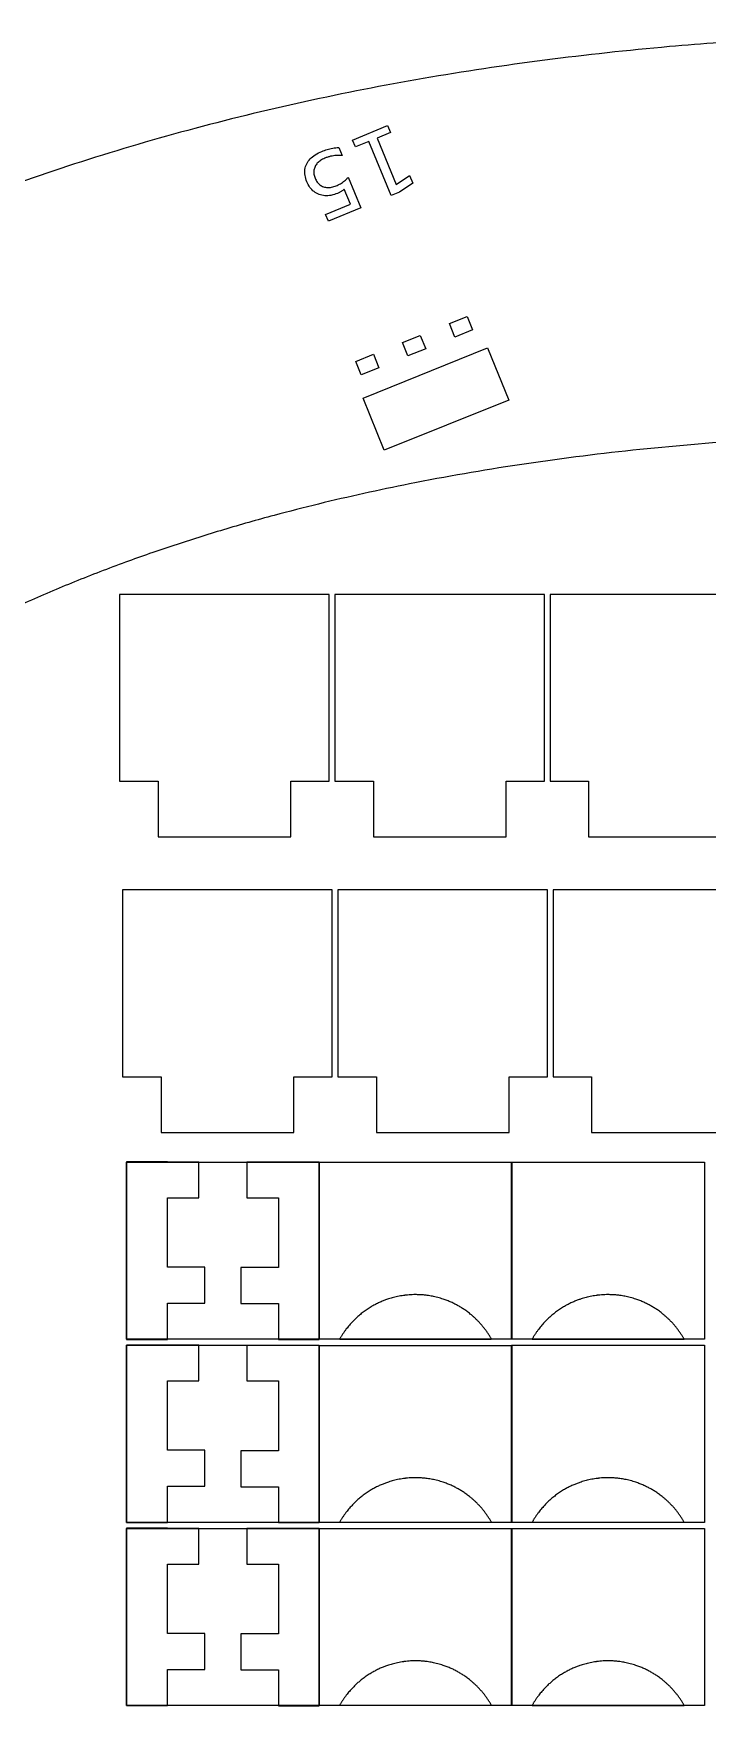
# Model space of a CAD drawing. Extents: x 0 to 200, y 0 to 180.
# Drawn here: x 53 to 86.7, y 96 to 179.9 of the extents above; entities that cross this region are included whole.
import ezdxf

# ---------------------------------------------------------------- set-up
doc = ezdxf.new("R2010")
doc.units = 0
doc.layers.add('Capa_1', color=7, linetype='CONTINUOUS')

msp = doc.modelspace()

# ---------------------------------------------------------------- linework, layer by layer
at = {"layer": 'Capa_1', "color": 7}
for p, q in [((68.907894, 174.525062), (70.66575, 175.2495)), ((70.66575, 175.2495), (70.808953, 174.902016)), ((69.051097, 174.177578), (68.907894, 174.525062)), ((69.725624, 174.45556), (69.051097, 174.177578)), ((70.84008, 171.751323), (69.725624, 174.45556)), ((70.808953, 174.902016), (70.134427, 174.624034)), ((70.134427, 174.624034), (71.093887, 172.295895)), ((70.808953, 174.902016), (70.808953, 174.902016)), ((68.22606, 174.160369), (68.397062, 173.745431)), ((71.093887, 172.295895), (71.767041, 172.745478)), ((71.767041, 172.745478), (71.922037, 172.369378)), ((68.804115, 171.318769), (68.495807, 172.066881)), ((68.693685, 172.660134), (69.325464, 171.127119)), ((71.252972, 171.921482), (70.84008, 171.751323)), ((71.922037, 172.369378), (71.252972, 171.921482)), ((67.561351, 170.806607), (68.804115, 171.318769)), ((69.32546, 171.127126), (67.704553, 170.459126)), ((69.325464, 171.127119), (69.32546, 171.127126)), ((67.704553, 170.459126), (67.561351, 170.806607)), ((73.75216, 165.335022), (74.637234, 165.692141)), ((74.02376, 164.661898), (73.75216, 165.335022)), ((74.637234, 165.692141), (74.908833, 165.019017)), ((71.411865, 164.390736), (72.296942, 164.747856)), ((71.683465, 163.717612), (71.411865, 164.390736)), ((72.296942, 164.747856), (72.568541, 164.074731)), ((74.908833, 165.019017), (74.02376, 164.661898)), ((69.071573, 163.446451), (69.956647, 163.803569)), ((69.44381, 161.604453), (75.669119, 164.116305)), ((69.956647, 163.803569), (70.228246, 163.130445)), ((72.568541, 164.074731), (71.683465, 163.717612)), ((75.669119, 164.116305), (76.721678, 161.50767)), ((69.343172, 162.773326), (69.071573, 163.446451)), ((70.228246, 163.130445), (69.343172, 162.773326)), ((70.496369, 158.995818), (69.44381, 161.604453)), ((76.721678, 161.50767), (70.496369, 158.995818)), ((57.257363, 151.780083), (57.257363, 142.425407)), ((67.740931, 151.780083), (57.257363, 151.780083)), ((57.257363, 151.780083), (57.257363, 151.780083)), ((67.740931, 142.425407), (67.740931, 151.780083)), ((68.027522, 151.780083), (68.027522, 142.425407)), ((78.511087, 151.780083), (68.027522, 151.780083)), ((68.027522, 151.780083), (68.027522, 151.780083)), ((78.511087, 142.425407), (78.511087, 151.780083)), ((78.79768, 151.780083), (78.79768, 142.425407)), ((89.281248, 151.780083), (78.79768, 151.780083)), ((78.79768, 151.780083), (78.79768, 151.780083)), ((57.257363, 142.425407), (59.181108, 142.425407)), ((59.181108, 142.425407), (59.181108, 139.643424)), ((65.817188, 139.643424), (65.817188, 142.425407)), ((65.817188, 142.425407), (67.740931, 142.425407)), ((68.027522, 142.425407), (69.951264, 142.425407)), ((69.951264, 142.425407), (69.951264, 139.643424)), ((76.587344, 139.643424), (76.587344, 142.425407)), ((76.587344, 142.425407), (78.511087, 142.425407)), ((78.79768, 142.425407), (80.721426, 142.425407)), ((80.721426, 142.425407), (80.721426, 139.643424)), ((59.181108, 139.643424), (65.817188, 139.643424)), ((69.951264, 139.643424), (76.587344, 139.643424)), ((80.721426, 139.643424), (87.357506, 139.643424)), ((57.40692, 136.991958), (57.40692, 127.637281)), ((67.890488, 136.991958), (57.40692, 136.991958)), ((57.40692, 136.991958), (57.40692, 136.991958)), ((67.890488, 127.637281), (67.890488, 136.991958)), ((68.177079, 136.991958), (68.177079, 127.637281)), ((78.660644, 136.991958), (68.177079, 136.991958)), ((68.177079, 136.991958), (68.177079, 136.991958)), ((78.660644, 127.637281), (78.660644, 136.991958)), ((78.947238, 136.991958), (78.947238, 127.637281)), ((89.430806, 136.991958), (78.947238, 136.991958)), ((78.947238, 136.991958), (78.947238, 136.991958)), ((57.40692, 127.637281), (59.330665, 127.637281)), ((59.330665, 127.637281), (59.330665, 124.855298)), ((65.966746, 124.855298), (65.966746, 127.637281)), ((65.966746, 127.637281), (67.890488, 127.637281)), ((68.177079, 127.637281), (70.100821, 127.637281)), ((70.100821, 127.637281), (70.100821, 124.855298)), ((76.736902, 124.855298), (76.736902, 127.637281)), ((76.736902, 127.637281), (78.660644, 127.637281)), ((78.947238, 127.637281), (80.870983, 127.637281)), ((80.870983, 127.637281), (80.870983, 124.855298)), ((59.330665, 124.855298), (65.966746, 124.855298)), ((70.100821, 124.855298), (76.736902, 124.855298)), ((80.870983, 124.855298), (87.507063, 124.855298)), ((57.609337, 123.361363), (67.243086, 123.361363)), ((57.609337, 114.495298), (57.609337, 123.361363)), ((57.609981, 123.361095), (57.609416, 123.361095)), ((57.609416, 123.361095), (57.609416, 121.579014)), ((59.646722, 123.370473), (57.609981, 123.370473)), ((57.609981, 123.370473), (57.609981, 123.370464)), ((57.609981, 123.370464), (57.609981, 123.361095)), ((59.646722, 123.361103), (59.646722, 123.370473)), ((61.227054, 123.361103), (59.646722, 123.361103)), ((61.227054, 121.579022), (61.227054, 123.361103)), ((63.625392, 123.356683), (63.625392, 121.574605)), ((63.62542, 123.356683), (63.625392, 123.356683)), ((65.202447, 123.356683), (63.62542, 123.356683)), ((67.243044, 123.356683), (65.202447, 123.356683)), ((67.243044, 121.574605), (67.243044, 123.356683)), ((67.243086, 123.361363), (67.243086, 114.495298)), ((67.243086, 123.356926), (76.876835, 123.356926)), ((67.243086, 114.495301), (67.243086, 123.356926)), ((76.863246, 123.362017), (86.524175, 123.362017)), ((76.863246, 114.495295), (76.863246, 123.362017)), ((76.876835, 123.356926), (76.876835, 114.495301)), ((86.524175, 123.362017), (86.524175, 114.495295)), ((57.609416, 121.579014), (57.609981, 121.579014)), ((57.609981, 121.579014), (57.609981, 114.490387)), ((59.646722, 121.556416), (59.646722, 121.579022)), ((59.646722, 121.579022), (61.227054, 121.579022)), ((63.625392, 121.574605), (65.201318, 121.574605)), ((65.201318, 121.574605), (65.201318, 121.533263)), ((67.241915, 114.48708), (67.243044, 121.574605)), ((59.646722, 118.105806), (59.646722, 121.556416)), ((65.201318, 121.533263), (65.201318, 118.083759)), ((61.528018, 118.105806), (59.646722, 118.105806)), ((61.528018, 116.304986), (61.528018, 118.105806)), ((65.201318, 118.083759), (63.325531, 118.083759)), ((63.325531, 118.083759), (63.325531, 116.283489)), ((59.646722, 114.490387), (59.646722, 116.304986)), ((59.646722, 116.304986), (61.528018, 116.304986)), ((63.325531, 116.283489), (65.201318, 116.283489)), ((65.201318, 116.283489), (65.201318, 114.48708)), ((67.243086, 114.495298), (57.609337, 114.495298)), ((57.609337, 114.195747), (67.243086, 114.195747)), ((57.609337, 105.329683), (57.609337, 114.195747)), ((57.609981, 114.195479), (57.609416, 114.195479)), ((57.609416, 114.195479), (57.609416, 112.413398)), ((57.609981, 114.490387), (59.646722, 114.490387)), ((59.646722, 114.204857), (57.609981, 114.204857)), ((57.609981, 114.204857), (57.609981, 114.204849)), ((57.609981, 114.204849), (57.609981, 114.195479)), ((59.646722, 114.195488), (59.646722, 114.204857)), ((61.227054, 114.195488), (59.646722, 114.195488)), ((61.227054, 112.413407), (61.227054, 114.195488)), ((63.625392, 114.191068), (63.625392, 112.40899)), ((63.62542, 114.191068), (63.625392, 114.191068)), ((65.202447, 114.191068), (63.62542, 114.191068)), ((65.201318, 114.48708), (67.241915, 114.48708)), ((67.243044, 114.191068), (65.202447, 114.191068)), ((67.243044, 112.40899), (67.243044, 114.191068)), ((76.876835, 114.495301), (67.243086, 114.495301)), ((67.243086, 114.195747), (67.243086, 105.329683)), ((67.243086, 114.191311), (76.876835, 114.191311)), ((67.243086, 105.329685), (67.243086, 114.191311)), ((86.524175, 114.495295), (76.863246, 114.495295)), ((76.863246, 114.196402), (86.524175, 114.196402)), ((76.863246, 105.32968), (76.863246, 114.196402)), ((76.876835, 114.191311), (76.876835, 105.329685)), ((86.524175, 114.196402), (86.524175, 105.32968)), ((57.609416, 112.413398), (57.609981, 112.413398)), ((57.609981, 112.413398), (57.609981, 105.324772)), ((59.646722, 112.390801), (59.646722, 112.413407)), ((59.646722, 112.413407), (61.227054, 112.413407)), ((59.646722, 108.940191), (59.646722, 112.390801)), ((63.625392, 112.40899), (65.201318, 112.40899)), ((65.201318, 112.40899), (65.201318, 112.367647)), ((65.201318, 112.367647), (65.201318, 108.918144)), ((67.241915, 105.321464), (67.243044, 112.40899)), ((61.528018, 108.940191), (59.646722, 108.940191)), ((61.528018, 107.139371), (61.528018, 108.940191)), ((65.201318, 108.918144), (63.325531, 108.918144)), ((63.325531, 108.918144), (63.325531, 107.117874)), ((59.646722, 105.324772), (59.646722, 107.139371)), ((59.646722, 107.139371), (61.528018, 107.139371)), ((63.325531, 107.117874), (65.201318, 107.117874)), ((65.201318, 107.117874), (65.201318, 105.321464)), ((67.243086, 105.329683), (57.609337, 105.329683)), ((57.609337, 105.030132), (67.243086, 105.030132)), ((57.609337, 96.164067), (57.609337, 105.030132)), ((57.609981, 105.029864), (57.609416, 105.029864)), ((57.609416, 105.029864), (57.609416, 103.247783)), ((57.609981, 105.324772), (59.646722, 105.324772)), ((59.646722, 105.039242), (57.609981, 105.039242)), ((57.609981, 105.039242), (57.609981, 105.039234)), ((57.609981, 105.039234), (57.609981, 105.029864)), ((59.646722, 105.029872), (59.646722, 105.039242)), ((61.227054, 105.029872), (59.646722, 105.029872)), ((61.227054, 103.247791), (61.227054, 105.029872)), ((63.625392, 105.025453), (63.625392, 103.243375)), ((63.62542, 105.025453), (63.625392, 105.025453)), ((65.202447, 105.025453), (63.62542, 105.025453)), ((65.201318, 105.321464), (67.241915, 105.321464)), ((67.243044, 105.025453), (65.202447, 105.025453)), ((67.243044, 103.243375), (67.243044, 105.025453)), ((76.876835, 105.329685), (67.243086, 105.329685)), ((67.243086, 105.030132), (67.243086, 96.164067)), ((67.243086, 105.025695), (76.876835, 105.025695)), ((67.243086, 96.16407), (67.243086, 105.025695)), ((86.524175, 105.32968), (76.863246, 105.32968)), ((76.863246, 105.030787), (86.524175, 105.030787)), ((76.863246, 96.164064), (76.863246, 105.030787)), ((76.876835, 105.025695), (76.876835, 96.16407)), ((86.524175, 105.030787), (86.524175, 96.164064)), ((57.609416, 103.247783), (57.609981, 103.247783)), ((57.609981, 103.247783), (57.609981, 96.159157)), ((59.646722, 103.225185), (59.646722, 103.247791)), ((59.646722, 103.247791), (61.227054, 103.247791)), ((59.646722, 99.774576), (59.646722, 103.225185)), ((63.625392, 103.243375), (65.201318, 103.243375)), ((65.201318, 103.243375), (65.201318, 103.202032)), ((65.201318, 103.202032), (65.201318, 99.752528)), ((67.241915, 96.155849), (67.243044, 103.243375)), ((61.528018, 99.774576), (59.646722, 99.774576)), ((61.528018, 97.973755), (61.528018, 99.774576)), ((65.201318, 99.752528), (63.325531, 99.752528)), ((63.325531, 99.752528), (63.325531, 97.952258)), ((59.646722, 96.159157), (59.646722, 97.973755)), ((59.646722, 97.973755), (61.528018, 97.973755)), ((63.325531, 97.952258), (65.201318, 97.952258)), ((65.201318, 97.952258), (65.201318, 96.155849)), ((67.243086, 96.164067), (57.609337, 96.164067)), ((57.609981, 96.159157), (59.646722, 96.159157)), ((65.201318, 96.155849), (67.241915, 96.155849)), ((76.876835, 96.16407), (67.243086, 96.16407)), ((86.524175, 96.164064), (76.863246, 96.164064))]:
    msp.add_line(p, q, dxfattribs=at)
at = {"layer": 'Capa_1', "color": 5}
for p, q in [((72.062394, 116.730712), (72.062394, 116.730679)), ((81.696146, 116.730704), (81.696146, 116.730684)), ((68.267372, 114.506624), (75.852371, 114.506624)), ((77.89474, 114.502873), (85.492492, 114.502873)), ((72.062394, 107.565097), (72.062394, 107.565063)), ((81.696146, 107.565089), (81.696146, 107.565069)), ((68.267372, 105.341008), (75.852371, 105.341008)), ((77.89474, 105.337257), (85.492492, 105.337257)), ((72.062394, 98.399482), (72.062394, 98.399448)), ((81.696146, 98.399473), (81.696146, 98.399453)), ((68.267372, 96.175393), (75.852371, 96.175393)), ((77.89474, 96.171642), (85.492492, 96.171642))]:
    msp.add_line(p, q, dxfattribs=at)
at = {"layer": 'Capa_1', "color": 7}
for points, knots in [([(199.858894, 99.999994), (199.818106, 97.807285), (199.737066, 93.450704), (199.08328, 86.982093), (198.08228, 80.810131), (196.746523, 74.938712), (195.131528, 69.366537), (193.273036, 64.12126), (191.218012, 59.19784), (189.007933, 54.587105), (186.396895, 49.787523), (183.332252, 44.841947), (179.76296, 39.805195), (176.090892, 35.245532), (172.377873, 31.135397), (168.67602, 27.443095), (165.175137, 24.296902), (161.941368, 21.639762), (159.025692, 19.417241), (155.634094, 17.022934), (151.728412, 14.515105), (147.271502, 11.966387), (143.018534, 9.817376), (139.00857, 8.017957), (135.271406, 6.519572), (130.846509, 4.951135), (125.694421, 3.414356), (119.783329, 2.037035), (114.278132, 1.105727), (109.218232, 0.52596), (104.628077, 0.211201), (99.936572, 0.104436), (95.182741, 0.217057), (90.406864, 0.55806), (85.801801, 1.107607), (81.369057, 1.843496), (77.108257, 2.744768), (72.411498, 3.955095), (67.310989, 5.553346), (61.853772, 7.624374), (56.716769, 9.926747), (51.894764, 12.418235), (47.378752, 15.060998), (42.339493, 18.375156), (36.880509, 22.490513), (31.146969, 27.540312), (26.172728, 32.641661), (21.88998, 37.68046), (18.223681, 42.567147), (14.798712, 47.764752), (11.646477, 53.273259), (8.801316, 59.089761), (6.479286, 64.744781), (4.616533, 70.186706), (3.148856, 75.37763), (1.890047, 80.981389), (0.908549, 87.009327), (0.281024, 93.464517), (0.072163, 99.955018), (0.273419, 106.343643), (0.887814, 112.498625), (1.860208, 118.132677), (3.121565, 123.271016), (4.606636, 127.946801), (6.193044, 131.966892), (7.779292, 135.383097), (9.284041, 138.25224), (11.245373, 141.588873), (13.769801, 145.321353), (16.974171, 149.347107), (20.191109, 152.812162), (23.333103, 155.783884), (26.334806, 158.327232), (29.321996, 160.597875), (32.265033, 162.623348), (35.14014, 164.429428), (38.311147, 166.246414), (41.79577, 168.048245), (45.60861, 169.80708), (50.00365, 171.608999), (55.019759, 173.386999), (60.686916, 175.068287), (66.509983, 176.487755), (72.473419, 177.652328), (78.562457, 178.56856), (84.344623, 179.195626), (89.788835, 179.59305), (94.87089, 179.811208), (100.76832, 179.893419), (107.410575, 179.75942), (114.716224, 179.299799), (121.385038, 178.578421), (127.424458, 177.66243), (132.851151, 176.617602), (138.109896, 175.375843), (143.193119, 173.939694), (148.093846, 172.311956), (152.649984, 170.553145), (156.869672, 168.690335), (160.76528, 166.750238), (164.828873, 164.474587), (169.014113, 161.80713), (173.258779, 158.684712), (176.963827, 155.537103), (180.174266, 152.426891), (182.943039, 149.406961), (185.348763, 146.440794), (187.428082, 143.56584), (189.219177, 140.812414), (190.934934, 137.863829), (192.557237, 134.708121), (194.066009, 131.334614), (195.5994, 127.341864), (197.057914, 122.665316), (198.320429, 117.24986), (199.113873, 112.284997), (199.570544, 107.837456), (199.814358, 103.954699), (199.843921, 101.329573), (199.858894, 99.999994)], [0, 0, 0, 0, 6.576941, 13.067387, 19.484114, 25.324543, 31.12045, 36.878995, 42.009255, 47.118787, 52.211288, 58.393924, 64.561674, 70.719447, 75.94594, 81.171182, 86.397807, 90.059866, 93.724854, 97.393756, 102.51205, 107.642945, 112.789733, 116.80062, 120.825154, 124.865362, 130.881022, 136.943825, 143.062643, 147.620168, 152.217916, 156.860552, 161.693496, 166.477989, 171.219274, 175.601421, 179.95395, 184.280235, 190.147711, 195.979261, 201.781267, 207.025983, 212.254833, 217.47124, 225.11269, 232.743023, 240.370619, 246.46658, 252.570345, 258.686511, 265.128863, 271.596963, 278.098207, 283.454851, 288.844621, 294.273333, 300.676755, 307.153635, 313.71667, 320.144974, 326.315285, 332.258405, 337.281438, 342.176674, 346.965191, 350.235952, 353.472199, 356.680591, 361.843139, 366.975505, 372.101901, 376.013694, 379.943471, 383.899086, 387.265152, 390.658384, 394.082097, 398.226397, 402.422829, 406.674891, 412.47262, 418.380416, 424.401302, 430.446441, 436.602626, 442.868571, 447.889766, 452.976347, 458.126473, 465.581663, 472.901146, 480.079918, 485.69733, 491.222201, 496.6544, 501.902491, 507.063663, 512.140793, 516.547972, 520.896769, 525.191751, 530.514805, 535.774943, 540.987907, 545.086544, 549.177426, 553.271799, 556.536502, 559.817587, 563.121851, 566.766694, 570.457148, 574.202959, 579.592184, 585.138934, 590.871176, 594.662499, 598.548856, 602.53731, 602.53731, 602.53731, 602.53731]), ([(68.495807, 172.066881), (68.478542, 172.052236), (68.444283, 172.023174), (68.390371, 171.983418), (68.33471, 171.947654), (68.278761, 171.913424), (68.220908, 171.883225), (68.076234, 171.819207), (67.845719, 171.747509), (67.527281, 171.724954), (67.233238, 171.78989), (66.973945, 171.933294), (66.76373, 172.155971), (66.614844, 172.437525), (66.521783, 172.743591), (66.515073, 173.05439), (66.603786, 173.341881), (66.781985, 173.595528), (67.043654, 173.80744), (67.295463, 173.933676), (67.499664, 174.011155), (67.635216, 174.054131), (67.775291, 174.090634), (67.920482, 174.120207), (68.071041, 174.144215), (68.173799, 174.154923), (68.22606, 174.160369)], [0, 0, 0, 0, 0.067905, 0.134751, 0.200754, 0.266345, 0.331462, 0.396343, 0.740908, 1.049703, 1.343411, 1.631712, 1.925522, 2.248574, 2.579549, 2.877186, 3.167048, 3.466769, 3.793537, 4.167118, 4.306699, 4.448681, 4.593477, 4.740753, 4.893041, 5.050648, 5.050648, 5.050648, 5.050648]), ([(68.397062, 173.745431), (68.347373, 173.749644), (68.248749, 173.758005), (68.100916, 173.754921), (67.954701, 173.740059), (67.809217, 173.712071), (67.663762, 173.670976), (67.493311, 173.608746), (67.311755, 173.517136), (67.143798, 173.375529), (67.02907, 173.205195), (66.9689, 173.014065), (66.971239, 172.808637), (67.031753, 172.606494), (67.131233, 172.420411), (67.274312, 172.272982), (67.45167, 172.179753), (67.653113, 172.139674), (67.872004, 172.157676), (68.054262, 172.216347), (68.199204, 172.282626), (68.304785, 172.340589), (68.406996, 172.406501), (68.505673, 172.481814), (68.602106, 172.566047), (68.662747, 172.628348), (68.693685, 172.660134)], [0, 0, 0, 0, 0.149515, 0.296763, 0.442804, 0.58998, 0.740619, 0.895733, 1.134075, 1.346839, 1.547412, 1.74213, 1.938781, 2.154171, 2.369559, 2.56621, 2.760927, 2.9615, 3.174264, 3.412606, 3.532071, 3.652189, 3.773601, 3.896581, 4.024289, 4.157315, 4.157315, 4.157315, 4.157315]), ([(99.999824, 159.858779), (98.733184, 159.851286), (96.21458, 159.836385), (92.461031, 159.712519), (88.03186, 159.472294), (82.961645, 159.038493), (77.295738, 158.31804), (72.816281, 157.542585), (69.475418, 156.842219), (67.216808, 156.317092), (64.877212, 155.716999), (62.463272, 155.032037), (59.982801, 154.250967), (57.497783, 153.386055), (55.014039, 152.430318), (52.538221, 151.376138), (49.78829, 150.083461), (46.800262, 148.503547), (43.624168, 146.575651), (40.675989, 144.522464), (37.952725, 142.353844), (35.448483, 140.078972), (32.32785, 136.835035), (28.832564, 132.344828), (25.394457, 126.295267), (22.916867, 119.973972), (21.282015, 113.493365), (20.312281, 106.910862), (20.199225, 102.353181), (20.140857, 100.000171)], [0, 0, 0, 0, 3.799847, 7.555666, 11.265397, 17.106088, 22.817489, 28.395051, 30.738671, 33.057309, 35.351003, 37.98405, 40.584022, 43.151517, 45.876537, 48.566289, 51.222439, 54.990414, 58.700491, 62.361916, 65.760827, 69.137398, 72.503765, 79.25627, 86.145638, 93.308676, 99.552921, 106.16398, 113.219853, 113.219853, 113.219853, 113.219853]), ([(20.140857, 100.000171), (20.16004, 98.721548), (20.198253, 96.17449), (20.484814, 92.376876), (21.001, 88.074622), (21.861151, 83.292733), (23.168464, 78.075025), (24.557138, 73.783191), (25.857356, 70.371247), (26.947406, 67.787981), (28.272324, 64.932333), (29.872881, 61.827583), (31.793039, 58.504926), (34.104198, 54.914427), (36.868944, 51.105695), (40.151931, 47.145939), (43.187843, 43.924844), (45.867822, 41.365893), (48.109586, 39.392971), (50.789093, 37.220251), (53.940491, 34.880675), (57.658081, 32.520555), (60.31866, 30.768291), (62.106847, 30.00113), (62.751536, 29.952297), (63.430684, 29.968507), (64.695352, 29.966374), (67.396749, 29.969103), (69.818248, 29.9606), (71.444167, 29.954891)], [0, 0, 0, 0, 3.835581, 7.640595, 11.418622, 16.831505, 22.203987, 27.544021, 30.353072, 33.155993, 35.953674, 39.795397, 43.630854, 47.461994, 52.600912, 57.739805, 62.883067, 65.869739, 68.853715, 71.839032, 76.21765, 80.61771, 85.048415, 85.766318, 86.402744, 86.965842, 87.807925, 90.19451, 95.071954, 95.071954, 95.071954, 95.071954])]:
    msp.add_open_spline(points, degree=3, knots=knots, dxfattribs=at)
at = {"layer": 'Capa_1', "color": 5}
for points, knots in [([(72.062394, 116.730679), (72.007727, 116.730103), (71.898826, 116.728958), (71.736316, 116.719632), (71.616228, 116.70862), (71.537916, 116.6995), (71.50073, 116.694799), (71.426026, 116.684809), (71.314356, 116.667488), (71.16664, 116.6392), (71.027172, 116.607491), (70.895837, 116.573106), (70.772452, 116.536795), (70.661906, 116.50067), (70.56381, 116.465924), (70.477811, 116.433433), (70.356679, 116.384611), (70.202097, 116.315932), (70.016683, 116.222767), (69.826895, 116.1157), (69.634044, 115.993332), (69.439626, 115.854397), (69.26458, 115.714272), (69.107537, 115.57544), (68.967204, 115.439849), (68.849476, 115.315457), (68.752213, 115.204678), (68.673359, 115.109483), (68.593276, 115.007196), (68.512605, 114.897444), (68.432126, 114.77976), (68.370247, 114.683201), (68.325528, 114.608848), (68.296209, 114.557888), (68.276985, 114.523713), (68.267372, 114.506624)], [0, 0, 0, 0, 0.163992, 0.326685, 0.488168, 0.52569, 0.563207, 0.600613, 0.751796, 0.902145, 1.051726, 1.180789, 1.309369, 1.43752, 1.529634, 1.621553, 1.713295, 1.92141, 2.128794, 2.335579, 2.574878, 2.813631, 3.052101, 3.247208, 3.442269, 3.637319, 3.760831, 3.884466, 4.008106, 4.150505, 4.293016, 4.435752, 4.494486, 4.553298, 4.61212, 4.61212, 4.61212, 4.61212]), ([(75.852371, 114.506624), (75.841835, 114.525832), (75.820763, 114.564251), (75.790071, 114.62233), (75.740628, 114.706369), (75.669383, 114.814211), (75.577104, 114.946046), (75.477517, 115.076955), (75.370846, 115.206833), (75.256778, 115.33515), (75.142643, 115.453782), (75.029326, 115.563203), (74.91753, 115.66402), (74.811584, 115.753074), (74.712475, 115.831368), (74.621065, 115.899801), (74.506486, 115.980973), (74.367053, 116.072512), (74.200939, 116.171285), (74.025885, 116.265125), (73.841686, 116.353179), (73.64825, 116.434439), (73.470847, 116.499038), (73.311097, 116.549698), (73.17009, 116.589095), (73.033557, 116.622378), (72.901776, 116.650179), (72.775015, 116.672993), (72.626021, 116.695285), (72.454178, 116.714423), (72.259075, 116.728138), (72.128157, 116.729852), (72.062394, 116.730712)], [0, 0, 0, 0, 0.065723, 0.13146, 0.19704, 0.358144, 0.519046, 0.679755, 0.851455, 1.023134, 1.194686, 1.345192, 1.495612, 1.646218, 1.760311, 1.874483, 1.988741, 2.181523, 2.374696, 2.568335, 2.77719, 2.986946, 3.197531, 3.343342, 3.489623, 3.636668, 3.764857, 3.89361, 4.023005, 4.216744, 4.412192, 4.609464, 4.609464, 4.609464, 4.609464]), ([(81.696146, 116.730684), (81.641387, 116.730108), (81.532301, 116.72896), (81.369519, 116.719601), (81.249226, 116.708599), (81.170785, 116.699426), (81.133535, 116.69472), (81.058702, 116.684733), (80.946849, 116.667352), (80.798883, 116.639033), (80.659182, 116.607272), (80.527626, 116.57283), (80.404033, 116.536458), (80.293301, 116.500275), (80.19504, 116.465468), (80.108896, 116.432922), (79.987562, 116.384016), (79.832719, 116.315224), (79.646993, 116.221903), (79.456886, 116.114658), (79.263711, 115.992082), (79.068966, 115.852913), (78.893623, 115.712555), (78.736318, 115.573486), (78.59575, 115.437667), (78.477823, 115.313066), (78.380396, 115.202101), (78.301408, 115.106745), (78.221189, 115.004288), (78.140384, 114.89435), (78.05977, 114.776469), (77.997789, 114.679747), (77.952993, 114.605269), (77.923625, 114.554223), (77.904369, 114.51999), (77.89474, 114.502873)], [0, 0, 0, 0, 0.164267, 0.327235, 0.488991, 0.526577, 0.564158, 0.601628, 0.753065, 0.903665, 1.053497, 1.182776, 1.311572, 1.43994, 1.532208, 1.624282, 1.716177, 1.924643, 2.132376, 2.339506, 2.57921, 2.818364, 3.057235, 3.252671, 3.44806, 3.643437, 3.767159, 3.891003, 4.01485, 4.157489, 4.300239, 4.443214, 4.502047, 4.560959, 4.619879, 4.619879, 4.619879, 4.619879]), ([(85.492492, 114.502873), (85.481939, 114.522113), (85.460831, 114.560597), (85.430089, 114.618772), (85.380565, 114.702953), (85.309197, 114.810975), (85.216765, 114.943035), (85.11701, 115.074164), (85.01016, 115.20426), (84.895901, 115.332793), (84.781574, 115.451625), (84.668066, 115.56123), (84.55608, 115.662216), (84.449956, 115.751419), (84.350681, 115.829846), (84.259117, 115.898393), (84.144346, 115.979704), (84.004676, 116.071395), (83.838284, 116.170335), (83.662935, 116.264332), (83.478426, 116.352534), (83.284665, 116.433932), (83.106964, 116.498639), (82.946945, 116.549384), (82.805701, 116.588847), (82.668938, 116.622185), (82.536936, 116.650033), (82.409961, 116.672886), (82.260716, 116.695213), (82.088585, 116.714394), (81.893155, 116.728127), (81.762019, 116.729842), (81.696146, 116.730704)], [0, 0, 0, 0, 0.065833, 0.131679, 0.197368, 0.358744, 0.519918, 0.680898, 0.852886, 1.024853, 1.196693, 1.347453, 1.498127, 1.648987, 1.76327, 1.877634, 1.992086, 2.185192, 2.378689, 2.572656, 2.781862, 2.99197, 3.202908, 3.348966, 3.495493, 3.642783, 3.77119, 3.900159, 4.029772, 4.223837, 4.419612, 4.617213, 4.617213, 4.617213, 4.617213]), ([(72.062394, 107.565063), (72.007727, 107.564488), (71.898826, 107.563342), (71.736316, 107.554017), (71.616228, 107.543005), (71.537916, 107.533884), (71.50073, 107.529184), (71.426026, 107.519194), (71.314356, 107.501872), (71.16664, 107.473584), (71.027172, 107.441875), (70.895837, 107.407491), (70.772452, 107.37118), (70.661906, 107.335055), (70.56381, 107.300309), (70.477811, 107.267818), (70.356679, 107.218996), (70.202097, 107.150317), (70.016683, 107.057152), (69.826895, 106.950085), (69.634044, 106.827716), (69.439626, 106.688781), (69.26458, 106.548657), (69.107537, 106.409824), (68.967204, 106.274234), (68.849476, 106.149842), (68.752213, 106.039063), (68.673359, 105.943868), (68.593276, 105.841581), (68.512605, 105.731829), (68.432126, 105.614145), (68.370247, 105.517586), (68.325528, 105.443232), (68.296209, 105.392272), (68.276985, 105.358097), (68.267372, 105.341008)], [0, 0, 0, 0, 0.163992, 0.326685, 0.488168, 0.52569, 0.563207, 0.600613, 0.751796, 0.902145, 1.051726, 1.180789, 1.309369, 1.43752, 1.529634, 1.621553, 1.713295, 1.92141, 2.128794, 2.335579, 2.574878, 2.813631, 3.052101, 3.247208, 3.442269, 3.637319, 3.760831, 3.884466, 4.008106, 4.150505, 4.293016, 4.435752, 4.494486, 4.553298, 4.61212, 4.61212, 4.61212, 4.61212]), ([(75.852371, 105.341008), (75.841835, 105.360216), (75.820763, 105.398636), (75.790071, 105.456714), (75.740628, 105.540753), (75.669383, 105.648595), (75.577104, 105.780431), (75.477517, 105.91134), (75.370846, 106.041218), (75.256778, 106.169535), (75.142643, 106.288167), (75.029326, 106.397588), (74.91753, 106.498405), (74.811584, 106.587459), (74.712475, 106.665753), (74.621065, 106.734186), (74.506486, 106.815357), (74.367053, 106.906897), (74.200939, 107.00567), (74.025885, 107.09951), (73.841686, 107.187564), (73.64825, 107.268824), (73.470847, 107.333422), (73.311097, 107.384082), (73.17009, 107.423479), (73.033557, 107.456763), (72.901776, 107.484563), (72.775015, 107.507377), (72.626021, 107.529669), (72.454178, 107.548807), (72.259075, 107.562522), (72.128157, 107.564236), (72.062394, 107.565097)], [0, 0, 0, 0, 0.065723, 0.13146, 0.19704, 0.358144, 0.519046, 0.679755, 0.851455, 1.023134, 1.194686, 1.345192, 1.495612, 1.646218, 1.760311, 1.874483, 1.988741, 2.181523, 2.374696, 2.568335, 2.77719, 2.986946, 3.197531, 3.343342, 3.489623, 3.636668, 3.764857, 3.89361, 4.023005, 4.216744, 4.412192, 4.609464, 4.609464, 4.609464, 4.609464]), ([(81.696146, 107.565069), (81.641387, 107.564493), (81.532301, 107.563345), (81.369519, 107.553986), (81.249226, 107.542983), (81.170785, 107.53381), (81.133535, 107.529104), (81.058702, 107.519118), (80.946849, 107.501737), (80.798883, 107.473418), (80.659182, 107.441656), (80.527626, 107.407215), (80.404033, 107.370843), (80.293301, 107.334659), (80.19504, 107.299853), (80.108896, 107.267306), (79.987562, 107.218401), (79.832719, 107.149609), (79.646993, 107.056288), (79.456886, 106.949043), (79.263711, 106.826466), (79.068966, 106.687297), (78.893623, 106.54694), (78.736318, 106.407871), (78.59575, 106.272052), (78.477823, 106.14745), (78.380396, 106.036485), (78.301408, 105.94113), (78.221189, 105.838672), (78.140384, 105.728735), (78.05977, 105.610853), (77.997789, 105.514131), (77.952993, 105.439653), (77.923625, 105.388608), (77.904369, 105.354375), (77.89474, 105.337257)], [0, 0, 0, 0, 0.164267, 0.327235, 0.488991, 0.526577, 0.564158, 0.601628, 0.753065, 0.903665, 1.053497, 1.182776, 1.311572, 1.43994, 1.532208, 1.624282, 1.716177, 1.924643, 2.132376, 2.339506, 2.57921, 2.818364, 3.057235, 3.252671, 3.44806, 3.643437, 3.767159, 3.891003, 4.01485, 4.157489, 4.300239, 4.443214, 4.502047, 4.560959, 4.619879, 4.619879, 4.619879, 4.619879]), ([(85.492492, 105.337257), (85.481939, 105.356498), (85.460831, 105.394982), (85.430089, 105.453157), (85.380565, 105.537338), (85.309197, 105.64536), (85.216765, 105.777419), (85.11701, 105.908548), (85.01016, 106.038645), (84.895901, 106.167178), (84.781574, 106.28601), (84.668066, 106.395614), (84.55608, 106.4966), (84.449956, 106.585803), (84.350681, 106.66423), (84.259117, 106.732778), (84.144346, 106.814088), (84.004676, 106.905779), (83.838284, 107.00472), (83.662935, 107.098717), (83.478426, 107.186919), (83.284665, 107.268316), (83.106964, 107.333023), (82.946945, 107.383769), (82.805701, 107.423231), (82.668938, 107.45657), (82.536936, 107.484418), (82.409961, 107.507271), (82.260716, 107.529598), (82.088585, 107.548779), (81.893155, 107.562511), (81.762019, 107.564227), (81.696146, 107.565089)], [0, 0, 0, 0, 0.065833, 0.131679, 0.197368, 0.358744, 0.519918, 0.680898, 0.852886, 1.024853, 1.196693, 1.347453, 1.498127, 1.648987, 1.76327, 1.877634, 1.992086, 2.185192, 2.378689, 2.572656, 2.781862, 2.99197, 3.202908, 3.348966, 3.495493, 3.642783, 3.77119, 3.900159, 4.029772, 4.223837, 4.419612, 4.617213, 4.617213, 4.617213, 4.617213]), ([(72.062394, 98.399448), (72.007727, 98.398873), (71.898826, 98.397727), (71.736316, 98.388402), (71.616228, 98.37739), (71.537916, 98.368269), (71.50073, 98.363568), (71.426026, 98.353578), (71.314356, 98.336257), (71.16664, 98.307969), (71.027172, 98.27626), (70.895837, 98.241876), (70.772452, 98.205565), (70.661906, 98.169439), (70.56381, 98.134693), (70.477811, 98.102202), (70.356679, 98.053381), (70.202097, 97.984701), (70.016683, 97.891537), (69.826895, 97.78447), (69.634044, 97.662101), (69.439626, 97.523166), (69.26458, 97.383041), (69.107537, 97.244209), (68.967204, 97.108618), (68.849476, 96.984226), (68.752213, 96.873447), (68.673359, 96.778252), (68.593276, 96.675965), (68.512605, 96.566214), (68.432126, 96.44853), (68.370247, 96.35197), (68.325528, 96.277617), (68.296209, 96.226657), (68.276985, 96.192482), (68.267372, 96.175393)], [0, 0, 0, 0, 0.163992, 0.326685, 0.488168, 0.52569, 0.563207, 0.600613, 0.751796, 0.902145, 1.051726, 1.180789, 1.309369, 1.43752, 1.529634, 1.621553, 1.713295, 1.92141, 2.128794, 2.335579, 2.574878, 2.813631, 3.052101, 3.247208, 3.442269, 3.637319, 3.760831, 3.884466, 4.008106, 4.150505, 4.293016, 4.435752, 4.494486, 4.553298, 4.61212, 4.61212, 4.61212, 4.61212]), ([(75.852371, 96.175393), (75.841835, 96.194601), (75.820763, 96.233021), (75.790071, 96.291099), (75.740628, 96.375138), (75.669383, 96.48298), (75.577104, 96.614815), (75.477517, 96.745724), (75.370846, 96.875602), (75.256778, 97.00392), (75.142643, 97.122552), (75.029326, 97.231972), (74.91753, 97.332789), (74.811584, 97.421843), (74.712475, 97.500137), (74.621065, 97.56857), (74.506486, 97.649742), (74.367053, 97.741282), (74.200939, 97.840054), (74.025885, 97.933894), (73.841686, 98.021948), (73.64825, 98.103209), (73.470847, 98.167807), (73.311097, 98.218467), (73.17009, 98.257864), (73.033557, 98.291148), (72.901776, 98.318948), (72.775015, 98.341762), (72.626021, 98.364054), (72.454178, 98.383192), (72.259075, 98.396907), (72.128157, 98.398621), (72.062394, 98.399482)], [0, 0, 0, 0, 0.065723, 0.13146, 0.19704, 0.358144, 0.519046, 0.679755, 0.851455, 1.023134, 1.194686, 1.345192, 1.495612, 1.646218, 1.760311, 1.874483, 1.988741, 2.181523, 2.374696, 2.568335, 2.77719, 2.986946, 3.197531, 3.343342, 3.489623, 3.636668, 3.764857, 3.89361, 4.023005, 4.216744, 4.412192, 4.609464, 4.609464, 4.609464, 4.609464]), ([(81.696146, 98.399453), (81.641387, 98.398877), (81.532301, 98.397729), (81.369519, 98.38837), (81.249226, 98.377368), (81.170785, 98.368195), (81.133535, 98.363489), (81.058702, 98.353502), (80.946849, 98.336122), (80.798883, 98.307802), (80.659182, 98.276041), (80.527626, 98.2416), (80.404033, 98.205227), (80.293301, 98.169044), (80.19504, 98.134238), (80.108896, 98.101691), (79.987562, 98.052786), (79.832719, 97.983994), (79.646993, 97.890672), (79.456886, 97.783427), (79.263711, 97.660851), (79.068966, 97.521682), (78.893623, 97.381325), (78.736318, 97.242255), (78.59575, 97.106436), (78.477823, 96.981835), (78.380396, 96.87087), (78.301408, 96.775514), (78.221189, 96.673057), (78.140384, 96.563119), (78.05977, 96.445238), (77.997789, 96.348516), (77.952993, 96.274038), (77.923625, 96.222992), (77.904369, 96.18876), (77.89474, 96.171642)], [0, 0, 0, 0, 0.164267, 0.327235, 0.488991, 0.526577, 0.564158, 0.601628, 0.753065, 0.903665, 1.053497, 1.182776, 1.311572, 1.43994, 1.532208, 1.624282, 1.716177, 1.924643, 2.132376, 2.339506, 2.57921, 2.818364, 3.057235, 3.252671, 3.44806, 3.643437, 3.767159, 3.891003, 4.01485, 4.157489, 4.300239, 4.443214, 4.502047, 4.560959, 4.619879, 4.619879, 4.619879, 4.619879]), ([(85.492492, 96.171642), (85.481939, 96.190882), (85.460831, 96.229366), (85.430089, 96.287541), (85.380565, 96.371723), (85.309197, 96.479744), (85.216765, 96.611804), (85.11701, 96.742933), (85.01016, 96.873029), (84.895901, 97.001562), (84.781574, 97.120394), (84.668066, 97.229999), (84.55608, 97.330985), (84.449956, 97.420188), (84.350681, 97.498615), (84.259117, 97.567163), (84.144346, 97.648473), (84.004676, 97.740164), (83.838284, 97.839104), (83.662935, 97.933102), (83.478426, 98.021303), (83.284665, 98.102701), (83.106964, 98.167408), (82.946945, 98.218153), (82.805701, 98.257616), (82.668938, 98.290954), (82.536936, 98.318802), (82.409961, 98.341656), (82.260716, 98.363982), (82.088585, 98.383164), (81.893155, 98.396896), (81.762019, 98.398611), (81.696146, 98.399473)], [0, 0, 0, 0, 0.065833, 0.131679, 0.197368, 0.358744, 0.519918, 0.680898, 0.852886, 1.024853, 1.196693, 1.347453, 1.498127, 1.648987, 1.76327, 1.877634, 1.992086, 2.185192, 2.378689, 2.572656, 2.781862, 2.99197, 3.202908, 3.348966, 3.495493, 3.642783, 3.77119, 3.900159, 4.029772, 4.223837, 4.419612, 4.617213, 4.617213, 4.617213, 4.617213])]:
    msp.add_open_spline(points, degree=3, knots=knots, dxfattribs=at)

doc.saveas('drawing.dxf')
